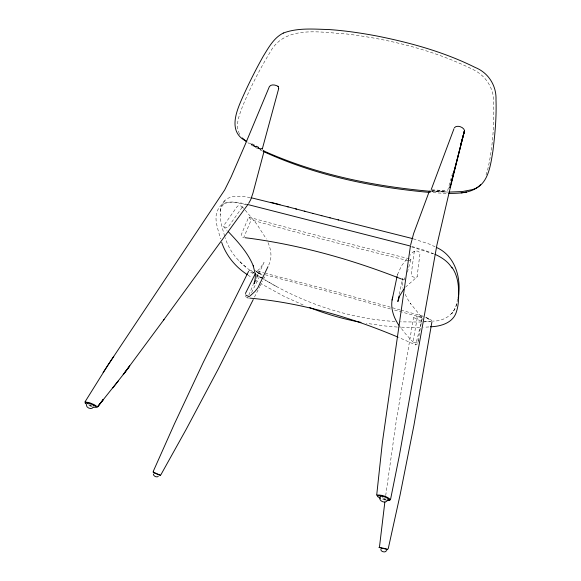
<?xml version="1.0" encoding="UTF-8"?>
<svg xmlns="http://www.w3.org/2000/svg" width="581" height="581" viewBox="0 0 581 581"><rect width="100%" height="100%" fill="white"/><g stroke="black" fill="none" stroke-linecap="round" stroke-linejoin="round"><path stroke-width="0.44" stroke-dasharray="2.9 2.18" d="M224.651 236.235C221.775 225.82 217.352 213.772 222.726 203.43C228.253 193.814 241.355 196.087 250.447 197.613M405.444 287.203L417.085 276.854L419.969 253.606C418.443 248.777 411.776 251.362 410.324 255.168M414.297 251.217L411.174 274.711C411.159 277.05 415.11 277.754 416.889 277.159M457.298 298.859C457.327 311.982 445.91 321.322 433.194 321.068M417.085 276.854L417.143 276.447M414.05 251.907L414.1 251.508M385.058 500.452L385.276 498.825M385.711 495.564L396.075 422.038L413.527 317.48L414.238 317.023L422.205 316.667M404.006 279.73L404.187 278.953M220.33 211.462C221.281 198.411 237.564 202.065 246.003 204.113M399.35 294.32L402.626 278.437L402.379 284.341L402.974 288.329M397.433 274.733L401.464 265.88L407.622 257.971M397.113 276.222L397.52 274.341M241.957 207.635L242.262 206.989C241.435 205.674 238.239 205.035 237.171 206.575L223.489 225.951L223.503 226.655L227.091 230.396M487.546 170.197C492.841 147.85 494.228 124.654 493.697 101.748C493.748 88.334 485.898 76.06 474.009 70.01C434.406 50.307 390.701 39.45 346.93 34.01C321.01 32.609 284.508 24.3 269.671 52.98C259.249 70.134 250.091 88.087 242.43 106.635C239.604 114.646 235.465 123.622 238.638 132.156M417.921 342.608L419.054 338.273M407.397 272.162L410.985 259.184C356.712 245.894 302.592 231.892 248.697 217.127L241.573 233.998C240.556 235.254 242.8 238.442 243.955 237.092L251.181 219.858L248.697 217.127M404.064 279.417L404.529 277.733M447.653 190.619L453.253 170.756M486.057 174.961L487.299 170.996M456.906 303.638L454.516 309.542L451.727 313.667L452.86 312.142M248.879 270.826L253.861 270.586M248.835 295.112L253.316 284.399M256.417 276.984L258.146 272.867L255.546 270.644L263.716 272.845M268.72 265.067C272.75 257.216 270.819 247.985 267.02 240.454M256.504 278.437L264.05 262.518L260.411 267.848L256.395 272.046M264.696 276.89L262.162 281.908M251.551 292.584L260.375 274.849L260.027 273.796L256.577 272.184M254.485 297.094L259.743 286.702M260.143 285.903L261.762 282.707M431.966 320.995L431.806 320.378L425.582 317.313M417.543 343.807L415.647 344.918L398.675 337.423M224.687 200.612L222.726 203.43M242.19 207.301L228.195 227.04L226.968 227.592L223.503 226.655M409.213 260.891L410.985 259.184M247.608 297.762L245.284 296.433M430.862 321.351L422.431 322.019M428.88 326.95L423.76 327.27M421.581 322.056L400.382 321.852M424.297 321.453L430.383 321.206M263.266 277.152L260.411 277.246L256.751 275.714M252.996 145.388L262.438 149.753M419.635 327.517L398.036 327.11M448.038 192.071L431.429 191.381M446.135 193.444L430.245 192.478M432.235 190.292L446.985 191.302M251.37 144.146L261.697 149.077M431.923 189.834L446.796 190.662M431.124 190.757L445.932 191.941M431.763 191.178L445.337 192.086M397.186 327.052L385.443 326.014L366.357 323.319M395 321.504C348.905 318.584 304.052 303.449 264.566 279.715M247.092 297.886L248.828 298.038M253.541 145.795L260.927 149.368M246.526 204.665C237.694 203.089 224.658 198.353 218.797 208.165C212.711 217.294 218.129 228.958 220.402 238.53L220.315 238.232M408.37 260.695C355.746 248 303.304 234.477 251.181 219.858M251.805 143.681L261.581 148.569M394.564 310.101L422.518 317.604L415.647 344.918M400.142 309.934L335.164 291.568L265.466 273.317M400.941 310.152L423.934 316.405M258.146 272.867L262.852 274.145M390.526 309.005L335.484 293.478L263.636 274.355M385.29 499.929L382.029 498.919M383.765 499.064L385.537 499.558M411.769 246.94L433.019 253.744M411.791 246.446L425.248 250.542L434.929 254.282M385.014 498.701L381.79 497.547M413.309 238.813L429.395 244.114L436.774 247.579M421.123 321.162L413.527 317.48M91.682 405.567L89.656 404.812M92.292 406.853L87.934 405.051M402.408 279.388L404.085 280.049M303.166 304.974L284.349 296.513L261.435 283.949M91.115 406.003L87.992 404.616M262.401 151.045L254.355 146.891L247.978 142.744M260.818 149.477L247.513 141.989M421.835 317.153L418.218 316.87L417.325 317.625L413.018 341.635L413.614 342.478L416.962 342.645L417.862 341.882L422.169 317.829L410.513 303.58L410.782 303.95L407.245 298.474L404.434 292.759M276.258 286.368L264.478 279.643M255.887 271.436L262.184 275.096M253.193 273.651L249.184 271.211M263.077 278.793L256.068 274.305M259.947 276.846L262.968 278.713M254.827 279.744L259.235 282.548M254.158 273.048C240.919 264.878 229.742 252.8 225.152 237.702M252.546 271.879L253.955 272.852M247.884 275.038L251.304 277.398M245.879 266.991L238.145 260.07M413.338 342.325L405.465 333.777L398.711 325.026M242.154 206.618L243.693 208.39M245.233 210.155L256.947 224.346L266.381 239.06M400.491 327.575L400.759 327.96M238.827 132.548L239.8 134.509M220.192 214.178L220.199 214.694M429.127 319.274L425.713 317.175L429.127 319.274"/><path stroke-width="0.87" d="M451.858 267.18C457.385 274.995 458.961 284.872 458.467 294.262L458.474 293.921M430.419 326.769C441.088 326.493 453.681 322.702 456.644 311.053C459.063 303.355 458.721 295.133 458.402 287.174L458.525 290.166M458.641 293.652L458.576 297.552M86.431 405.168C86.329 408.051 92.118 410.077 93.309 407.012M379.495 546.801L384.84 502.1M153.406 474.147C153.304 476.064 156.826 477.742 158.272 476.391M376.749 494.678L382.392 442.257L410.433 245.923M458.162 298.053C461.619 279.003 455.693 256.199 436.774 247.579M386.496 550.425C386.111 553.148 380.294 551.848 380.867 549.285M431.966 321.598L413.933 425.299L400.077 494.976L388.224 548.725M278.713 88.661L278.335 86.511C275.844 84.942 271.465 83.882 269.431 86.482L245.124 144.676L231.158 176.893L224.651 190.016L108.139 364.817L85.16 401.645M398.994 296.041L397.847 301.604L399.605 296.092L403.795 289.098M390.65 498.919L399.43 455.221L436.847 245.284L448.895 193.524L464.284 131.371L451.212 182.557M392.102 300.057L397.063 276.483M392.72 297.138C389.967 306.79 393.272 316.965 398.711 325.026M410.665 244.833L413.592 233.656L429.265 191.396M450.769 184.293L449.883 187.765L464.589 130.776C463.928 127.057 456.986 124.588 454.378 127.682M263.89 151.931L252.895 193.335L250.636 199.842L248.646 203.365M262.358 148.772L278.575 88.995M464.212 131.887L464.444 131.066L460.464 145.214M380.402 496.501C377.534 500.394 384.673 503.88 387.026 500.96M431.225 189.566L454.015 128.648M153.268 471.358L174.489 423.738L203.277 362.362L248.566 271.4M267.95 266.701L257.804 287.893L254.95 291.473L250.106 295.903M255.342 280.899L254.006 283.717L255.153 279.374L255.393 274.573L253.236 265.764L253.403 266.207C248.043 252.8 238.05 241.965 228.26 231.63M245.414 293.492L255.291 273.702M253.272 299.491L218.238 369.066L186.261 429.185L160.872 474.793M376.684 495.368L376.873 495.027C381.564 494.743 387.062 496.392 390.512 499.609L389.64 500.11L387.178 499.914M103.106 372.53L113.753 356.4M247.651 204.853L163.689 319.949M129.352 366.451L129.694 366.008L123.259 374.556L164.016 319.514M123.259 374.556L129.694 366.008M123.593 374.128L97.586 406.831L103.382 399.379L103.12 399.713M97.811 406.562L103.382 399.379M113.201 387.462L112.903 387.847L118.328 380.969M480.632 184.642C472.52 193.153 459.774 193.35 448.852 193.415M283.383 33.037C273.869 37.714 268.647 47.511 263.295 56.168C256.366 68.493 249.983 81.122 244.107 93.984C237.375 108.908 226.285 131.727 246.743 141.488M283.274 33.073C297.806 27.568 313.82 29.173 329.049 29.551C345.027 30.67 360.888 33.008 376.626 35.949C410.484 42.696 444.153 51.985 475.156 67.44C488.381 72.712 496.588 85.683 496 99.823C496.581 116.977 495.041 134.131 492.899 151.133C490.422 165.89 488.113 187.416 469.695 190.132L462.425 191.541L448.946 192.079M249.503 296.404L248.712 296.528L245.581 294.923M377.338 495.767C381.652 495.535 386.685 497.024 389.858 499.987L389.074 500.444L386.801 500.256M97.165 407.346L93.679 407.266M387.411 549.742L386.43 549.619M429.7 191.164L430.194 191.091M461.147 192.899L466.608 192.1M87.433 403.149L87.869 403.134M154.132 472.694L154.72 473.007M429.366 192.405C372.392 187.293 315.323 175.433 263.157 151.394M430.565 191.331C373.43 186.298 316.325 174.489 263.774 150.966M249.699 298.118C300.835 302.665 350.706 317.204 397.891 337.089M244.957 237.716L249.975 238.333C301.953 245.451 352.805 259.86 401.565 279.054M387.549 549.35C390.229 549.553 373.111 546.024 380.896 547.912M383.562 548.624L381.296 548.217M251.268 197.78L288.212 206.887M361.019 322.375C343.407 319.071 326.123 314.074 309.455 307.509M384.448 548.805L385.973 549.125M246.874 204.301L410.121 245.974M381.993 496.414L383.024 496.646M338.113 219.85L412.495 238.573M329.659 217.715L338.541 219.967M321.293 215.58L330.168 217.846M312.883 213.401L321.889 215.733M270.724 202.275L280.013 204.715M304.284 211.143L313.558 213.576M295.685 208.87L305.054 211.346M287.261 206.633L296.55 209.095M89.489 403.497L90.505 403.846M158.947 474.938L155.309 473.297M159.434 474.851L160.501 475.338L153.043 471.968L153.566 472.2M154.299 473.028L153.435 472.636M380.49 498.309L377.439 496.53M434.929 254.282C441.633 257.325 448.118 261.544 451.974 268.001M263.346 150.595L264.021 151.067M261.581 148.569L262.205 149.012M277.914 86.264L278.335 86.511M86.736 404.391L85.225 403.25L85.204 402.597L90.767 403.817L95.792 406.388M247.201 274.566C235.472 266.948 226.198 255.655 221.673 242.371M246.664 141.757L242.212 137.915M93.207 405.131L93.701 405.494M85.683 403.229L85.008 401.936L89.452 402.684L94.238 404.674L97.172 406.642"/></g></svg>
